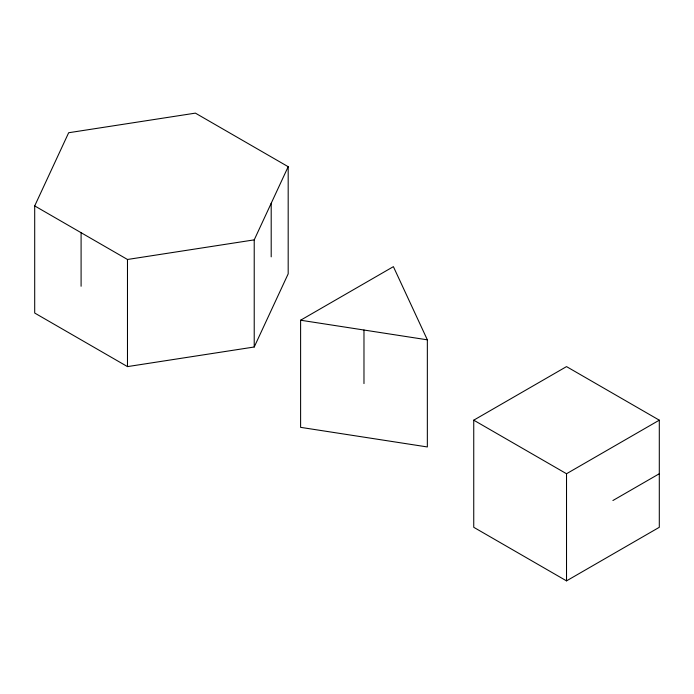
<?xml version="1.0" encoding="UTF-8"?>
<svg xmlns="http://www.w3.org/2000/svg" width="694" height="694" viewBox="0 0 694 694"><rect width="100%" height="100%" fill="white"/><g stroke="black" fill="none" stroke-linecap="round" stroke-linejoin="round"><path stroke-width="1.04" d="M34.7 205.91L68.663 132.736L195.396 113.131L288.183 166.699L288.183 273.826L254.221 347L127.479 366.606L34.7 313.037L34.7 205.91L127.479 259.478L254.221 239.864L288.183 166.699M300.606 320.22L393.394 266.652L427.348 339.826L427.348 446.953L300.606 427.348L300.606 320.22L427.348 339.826M473.742 420.174L566.521 366.606L659.3 420.174L659.3 527.301L566.521 580.869L473.742 527.301L473.742 420.174L566.521 473.742L659.3 420.174M612.906 500.521L659.3 473.742M566.521 473.742L566.521 580.869M363.977 330.023L363.977 383.582M271.198 203.281L271.198 256.849M254.221 239.864L254.221 347M127.479 259.478L127.479 366.606M81.094 232.69L81.094 286.258"/></g></svg>
